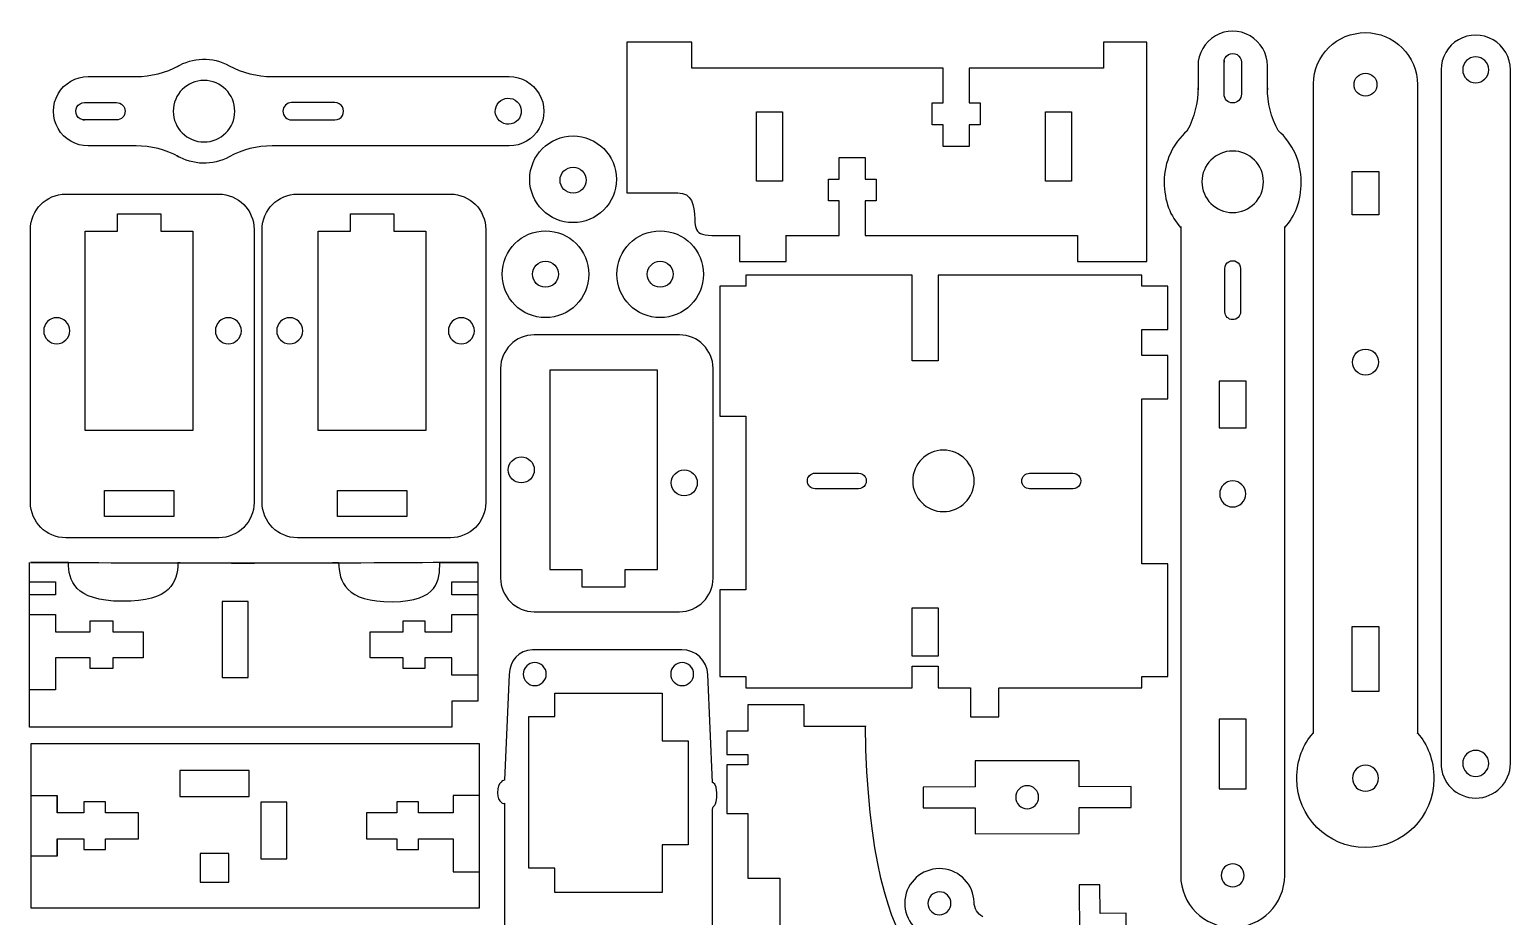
# Model space of a CAD drawing. Extents: x 955 to 1279, y 750 to 938.
# Drawn here: x 1106.9 to 1278.7, y 835.1 to 938 of the extents above; entities that cross this region are included whole.
import ezdxf

# ---------------------------------------------------------------- set-up
doc = ezdxf.new("R2010")
doc.units = 0
doc.layers.add('Calque_1', color=7, linetype='CONTINUOUS')

msp = doc.modelspace()

# ---------------------------------------------------------------- linework, layer by layer
at = {"layer": 'Calque_1', "color": 1}
for p, q in [((1183.714366, 936.506933), (1176.167687, 936.506933)), ((1176.167687, 936.506933), (1176.167687, 919.033962)), ((1183.714366, 933.488228), (1183.714366, 936.506933)), ((1236.541088, 936.506933), (1231.509941, 936.506933)), ((1231.509941, 936.506933), (1231.509941, 933.488228)), ((1236.541088, 911.049303), (1236.541088, 936.506933)), ((1124.177217, 933.792576), (1123.952653, 933.662951)), ((1124.177217, 933.792576), (1124.177217, 933.792576)), ((1212.89493, 933.488228), (1183.714366, 933.488228)), ((1212.89493, 929.463344), (1212.89493, 933.488228)), ((1231.509941, 933.488228), (1215.913607, 933.488228)), ((1215.913607, 933.488228), (1215.913607, 929.463344)), ((1242.478761, 933.77505), (1242.478761, 930.994173)), ((1245.497636, 934.386428), (1245.497636, 934.204225)), ((1245.497636, 930.481263), (1245.497636, 934.386428)), ((1245.497636, 934.386428), (1245.497636, 934.386428)), ((1247.510078, 934.204225), (1247.510078, 930.481263)), ((1250.528586, 930.994173), (1250.528586, 933.77505)), ((1113.643442, 932.534796), (1119.205252, 932.534796)), ((1134.99471, 932.534796), (1162.518066, 932.534796)), ((1255.882087, 856.271324), (1255.882087, 931.671676)), ((1261.919442, 932.925053), (1261.919442, 932.925053)), ((1270.687239, 933.316862), (1270.687239, 852.819069)), ((1274.711982, 931.80751), (1274.711982, 931.80751)), ((1278.736866, 852.819069), (1278.736866, 933.316862)), ((1242.478761, 930.994173), (1242.478931, 930.994202)), ((1242.478931, 930.994202), (1242.478931, 931.231889)), ((1250.528586, 931.231889), (1250.528586, 930.994173)), ((1267.956288, 931.591892), (1267.956288, 856.271324)), ((1113.21421, 929.516091), (1116.937201, 929.516091)), ((1123.527852, 928.509884), (1123.527852, 928.509884)), ((1142.293852, 929.516091), (1137.262704, 929.516091)), ((1163.207591, 929.795773), (1163.207591, 929.795773)), ((1191.243744, 920.407115), (1191.243744, 928.456967)), ((1191.243744, 928.456967), (1194.262365, 928.456967)), ((1194.262365, 928.456967), (1194.262365, 920.407115)), ((1211.637122, 926.947812), (1211.637122, 929.463344)), ((1211.637122, 929.463344), (1212.89493, 929.463344)), ((1215.913607, 929.463344), (1217.171415, 929.463344)), ((1217.171415, 929.463344), (1217.171415, 926.947812)), ((1224.770474, 920.407115), (1224.770474, 928.456967)), ((1224.770474, 928.456967), (1227.789151, 928.456967)), ((1227.789151, 928.456967), (1227.789151, 920.407115)), ((1113.032036, 927.503649), (1113.21421, 927.503649)), ((1116.937201, 927.503649), (1113.032036, 927.503649)), ((1113.032036, 927.503649), (1113.032036, 927.503649)), ((1137.262704, 927.503649), (1142.293852, 927.503649)), ((1212.89493, 926.947812), (1211.637122, 926.947812)), ((1212.89493, 924.432196), (1212.89493, 926.947812)), ((1217.171415, 926.947812), (1215.913607, 926.947812)), ((1215.913607, 926.947812), (1215.913607, 924.432196)), ((1169.934781, 925.63816), (1169.934781, 925.63816)), ((1241.221207, 926.259952), (1241.199194, 926.244148)), ((1251.801267, 926.250328), (1251.786309, 926.259924)), ((1119.205252, 924.484944), (1113.643442, 924.484944)), ((1123.977884, 923.341436), (1124.177217, 923.227192)), ((1162.518066, 924.484944), (1134.99471, 924.484944)), ((1200.823354, 920.60848), (1200.823354, 923.12404)), ((1200.823354, 923.12404), (1203.841975, 923.12404)), ((1203.841975, 923.12404), (1203.841975, 920.60848)), ((1215.913607, 924.432196), (1212.89493, 924.432196)), ((1260.359938, 916.498478), (1260.359938, 921.529597)), ((1260.359938, 921.529597), (1260.410089, 921.529597)), ((1260.410089, 921.529597), (1263.428794, 921.529597)), ((1263.428794, 921.529597), (1263.479171, 921.529597)), ((1263.428794, 921.529597), (1263.428794, 921.529597)), ((1263.479171, 921.529597), (1263.479171, 916.498478)), ((1168.425428, 920.506429), (1168.425428, 920.506429)), ((1194.262365, 920.407115), (1191.243744, 920.407115)), ((1194.262365, 920.407115), (1194.262365, 920.407115)), ((1199.565546, 918.092892), (1199.565546, 920.60848)), ((1199.565546, 920.60848), (1200.823354, 920.60848)), ((1203.841975, 920.60848), (1205.099783, 920.60848)), ((1205.099783, 920.60848), (1205.099783, 918.092892)), ((1227.789151, 920.407115), (1224.770474, 920.407115)), ((1227.789151, 920.407115), (1227.789151, 920.407115)), ((1111.038785, 918.888816), (1128.812237, 918.888816)), ((1137.933434, 918.888816), (1155.706886, 918.888816)), ((1176.167687, 919.033962), (1182.083629, 919.033962)), ((1200.823354, 918.092892), (1199.565546, 918.092892)), ((1200.823354, 914.068008), (1200.823354, 918.092892)), ((1205.099783, 918.092892), (1203.841975, 918.092892)), ((1203.841975, 918.092892), (1203.841975, 914.068008)), ((1117.040494, 914.60361), (1117.040494, 916.616052)), ((1117.040494, 916.616052), (1122.071642, 916.616052)), ((1122.071642, 916.616052), (1122.071642, 914.60361)), ((1144.086894, 914.60361), (1144.086894, 916.616052)), ((1144.086894, 916.616052), (1149.118013, 916.616052)), ((1149.118013, 916.616052), (1149.118013, 914.60361)), ((1246.503815, 916.74641), (1246.503815, 916.74641)), ((1260.410089, 916.498478), (1260.359938, 916.498478)), ((1263.428794, 916.498478), (1260.410089, 916.498478)), ((1263.479171, 916.498478), (1263.428794, 916.498478)), ((1106.946139, 883.095136), (1106.946139, 914.79617)), ((1113.317588, 891.4604), (1113.317588, 914.60361)), ((1113.317588, 914.60361), (1117.040494, 914.60361)), ((1122.071642, 914.60361), (1125.79483, 914.60361)), ((1125.79483, 914.60361), (1125.79483, 891.4604)), ((1125.79483, 914.60361), (1125.79483, 914.60361)), ((1132.904883, 914.79617), (1132.904883, 883.095136)), ((1132.904883, 914.79617), (1132.904883, 914.79617)), ((1133.840788, 883.095136), (1133.840788, 914.79617)), ((1140.363903, 891.4604), (1140.363903, 914.60361)), ((1140.363903, 914.60361), (1144.086894, 914.60361)), ((1149.118013, 914.60361), (1152.841145, 914.60361)), ((1152.841145, 914.60361), (1152.841145, 891.4604)), ((1152.841145, 914.60361), (1152.841145, 914.60361)), ((1159.799532, 914.79617), (1159.799532, 883.095136)), ((1159.799532, 914.79617), (1159.799532, 914.79617)), ((1166.737739, 914.619838), (1166.737739, 914.619838)), ((1180.049089, 914.619838), (1180.049089, 914.619838)), ((1240.453676, 915.007131), (1240.466376, 915.141723)), ((1240.466376, 915.141723), (1240.466376, 839.820958)), ((1252.541112, 915.141525), (1252.565948, 915.021045)), ((1194.65502, 911.093471), (1194.65502, 914.112176)), ((1194.65502, 914.112176), (1194.655274, 914.068008)), ((1194.655274, 914.068008), (1200.823354, 914.068008)), ((1203.841975, 914.068008), (1228.491264, 914.068008)), ((1228.491264, 914.068008), (1228.491264, 911.049303)), ((1189.24863, 911.049303), (1194.655274, 911.049303)), ((1194.655274, 911.049303), (1194.65502, 911.093471)), ((1194.655274, 911.049303), (1194.655274, 911.049303)), ((1228.491264, 911.049303), (1236.541088, 911.049303)), ((1165.228415, 909.58869), (1165.228415, 909.58869)), ((1178.539736, 909.58869), (1178.539736, 909.58869)), ((1189.982606, 909.498605), (1189.982606, 908.190448)), ((1209.302043, 899.536612), (1209.302043, 909.498605)), ((1212.320749, 909.498605), (1212.320749, 899.536612)), ((1235.967048, 908.190448), (1235.967048, 909.498605)), ((1245.59822, 905.225196), (1245.59822, 910.256343)), ((1247.409296, 910.256343), (1247.409296, 905.225196)), ((1189.982606, 908.190448), (1186.9639, 908.190448)), ((1186.9639, 908.190448), (1186.9639, 893.097204)), ((1238.985556, 908.190448), (1235.967048, 908.190448)), ((1238.985556, 903.159301), (1238.985556, 908.190448)), ((1109.997103, 904.541315), (1109.997103, 904.541315)), ((1129.920101, 904.541315), (1129.920101, 904.541315)), ((1137.043474, 904.541315), (1137.043474, 904.541315)), ((1156.9665, 904.541315), (1156.9665, 904.541315)), ((1247.409296, 905.225196), (1247.409296, 905.225196)), ((1182.29428, 902.548262), (1165.415359, 902.548262)), ((1235.967048, 900.140793), (1235.967048, 903.159301)), ((1235.967048, 903.159301), (1238.985556, 903.159301)), ((1261.919442, 900.902201), (1261.919442, 900.902201)), ((1212.320749, 899.536612), (1209.302043, 899.536612)), ((1238.985556, 900.140793), (1235.967048, 900.140793)), ((1238.985556, 895.109646), (1238.985556, 900.140793)), ((1161.528594, 898.661526), (1161.528594, 874.309642)), ((1179.723941, 898.452145), (1167.246896, 898.452145)), ((1167.246896, 898.452145), (1167.246896, 875.309132)), ((1179.723941, 875.309132), (1179.723941, 898.452145)), ((1186.18096, 874.309642), (1186.18096, 898.661526)), ((1248.063205, 897.175343), (1244.944311, 897.175343)), ((1244.944311, 897.175343), (1244.944311, 891.768756)), ((1248.063205, 891.768756), (1248.063205, 897.175343)), ((1235.967048, 875.991405), (1235.967048, 895.109646)), ((1235.967048, 895.109646), (1238.985556, 895.109646)), ((1186.9639, 893.097204), (1189.982606, 893.097204)), ((1189.982606, 893.097204), (1189.982606, 872.972699)), ((1125.79483, 891.4604), (1113.317588, 891.4604)), ((1152.841145, 891.4604), (1140.363903, 891.4604)), ((1244.944311, 891.768756), (1248.063205, 891.768756)), ((1163.926298, 885.371371), (1163.926298, 885.371371)), ((1198.036297, 886.511436), (1203.067444, 886.511436)), ((1209.356315, 885.605982), (1209.356315, 885.605982)), ((1222.927648, 886.498115), (1227.958738, 886.498115)), ((1115.531226, 881.463101), (1115.531226, 884.481806)), ((1115.531226, 884.481806), (1123.580994, 884.481806)), ((1123.580994, 884.481806), (1123.580994, 881.463101)), ((1123.580994, 884.481806), (1123.580994, 884.481806)), ((1142.577542, 881.463101), (1142.577542, 884.481806)), ((1142.577542, 884.481806), (1150.627366, 884.481806)), ((1150.627366, 884.481806), (1150.627366, 881.463101)), ((1150.627366, 884.481806), (1150.627366, 884.481806)), ((1182.84323, 883.861877), (1182.84323, 883.861877)), ((1203.067444, 884.700303), (1198.036297, 884.700303)), ((1198.036297, 884.700303), (1198.036297, 884.700303)), ((1227.958738, 884.686982), (1222.927648, 884.686982)), ((1222.927648, 884.686982), (1222.927648, 884.686982)), ((1246.503815, 882.582197), (1246.503815, 882.582197)), ((1123.580994, 881.463101), (1115.531226, 881.463101)), ((1150.627366, 881.463101), (1142.577542, 881.463101)), ((1128.812237, 879.002292), (1111.038785, 879.002292)), ((1155.706886, 879.002292), (1137.933434, 879.002292)), ((1106.851736, 857.031631), (1106.851736, 876.14976)), ((1111.359502, 876.14976), (1106.95232, 876.14976)), ((1154.466266, 876.14976), (1158.873448, 876.14976)), ((1158.873448, 876.14976), (1158.873448, 860.050336)), ((1167.246896, 875.309132), (1170.969887, 875.309132)), ((1170.969887, 875.309132), (1170.969887, 873.296493)), ((1176.00095, 873.296493), (1176.00095, 875.309132)), ((1176.00095, 875.309132), (1179.723941, 875.309132)), ((1179.723941, 875.309132), (1179.723941, 875.309132)), ((1238.985556, 875.991405), (1235.967048, 875.991405)), ((1238.985556, 862.910405), (1238.985556, 875.991405)), ((1106.851736, 872.379496), (1106.851736, 873.888849)), ((1106.851736, 873.888849), (1109.870441, 873.888849)), ((1109.870441, 873.888849), (1109.870441, 872.379496)), ((1109.870441, 873.888849), (1109.870441, 873.888849)), ((1155.854742, 872.379496), (1155.854742, 873.888849)), ((1155.854742, 873.888849), (1158.873448, 873.888849)), ((1158.873448, 873.888849), (1158.873448, 872.379496)), ((1158.873448, 873.888849), (1158.873448, 873.888849)), ((1170.969887, 873.296493), (1176.00095, 873.296493)), ((1186.18096, 874.309642), (1186.18096, 874.309642)), ((1109.870441, 872.379496), (1106.851736, 872.379496)), ((1132.208584, 871.621758), (1129.189935, 871.621758)), ((1129.189935, 871.621758), (1129.189935, 862.767064)), ((1132.208584, 862.767064), (1132.208584, 871.621758)), ((1158.873448, 872.379496), (1155.854742, 872.379496)), ((1189.982606, 872.972699), (1186.9639, 872.972699)), ((1186.9639, 872.972699), (1186.9639, 862.910405)), ((1106.851736, 870.112434), (1109.870441, 870.112434)), ((1109.870441, 870.112434), (1109.870441, 868.099963)), ((1155.854742, 868.099963), (1155.854742, 870.112405)), ((1155.854742, 870.112405), (1158.873448, 870.112405)), ((1165.415359, 870.422906), (1182.29428, 870.422906)), ((1209.302156, 865.272746), (1209.302156, 870.859786)), ((1209.302156, 870.859786), (1212.320805, 870.859786)), ((1212.320805, 870.859786), (1212.320805, 865.272746)), ((1109.870441, 868.099963), (1113.895325, 868.099963)), ((1113.895325, 868.099963), (1113.895325, 869.357715)), ((1113.895325, 869.357715), (1113.995909, 869.357715)), ((1113.995909, 869.357715), (1116.511525, 869.357715)), ((1116.511525, 869.357715), (1116.511525, 868.099963)), ((1116.511525, 868.099963), (1120.03332, 868.099963)), ((1120.03332, 868.099963), (1120.03332, 865.081456)), ((1146.396149, 865.081456), (1146.396149, 868.099963)), ((1146.396149, 868.099963), (1150.219922, 868.099963)), ((1150.219922, 868.099963), (1150.219922, 869.357715)), ((1150.219922, 869.357715), (1152.735453, 869.357715)), ((1152.735453, 869.357715), (1152.735453, 868.099963)), ((1152.735453, 868.099963), (1155.854742, 868.099963)), ((1260.359938, 861.156196), (1260.359938, 868.702903)), ((1260.359938, 868.702903), (1263.479171, 868.702903)), ((1263.479171, 868.702903), (1263.479171, 861.156196)), ((1113.895325, 865.081456), (1109.870441, 865.081456)), ((1109.870441, 865.081456), (1109.870441, 861.358295)), ((1113.895325, 863.823676), (1113.895325, 865.081456)), ((1120.03332, 865.081456), (1116.511525, 865.081456)), ((1116.511525, 865.081456), (1116.511525, 863.823676)), ((1150.219922, 865.081456), (1146.396149, 865.081456)), ((1150.219922, 863.823676), (1150.219922, 865.081456)), ((1155.854742, 865.081456), (1152.735453, 865.081456)), ((1152.735453, 865.081456), (1152.735453, 863.823676)), ((1155.854742, 863.069014), (1155.854742, 865.081456)), ((1182.569023, 865.997888), (1165.225903, 865.983776)), ((1212.320805, 865.272746), (1212.320805, 865.272746)), ((1113.995909, 863.823676), (1113.895325, 863.823676)), ((1116.511525, 863.823676), (1113.995909, 863.823676)), ((1152.735453, 863.823676), (1150.219922, 863.823676)), ((1158.873448, 863.069014), (1155.854742, 863.069014)), ((1162.50562, 863.137283), (1161.970075, 850.888218)), ((1165.491672, 864.513907), (1165.491672, 864.513907)), ((1182.597358, 864.513907), (1182.597358, 864.513907)), ((1186.119153, 850.595384), (1185.583523, 863.137283)), ((1186.9639, 862.910405), (1189.982606, 862.910405)), ((1189.982606, 862.910405), (1189.982606, 861.602446)), ((1209.30193, 861.602446), (1209.30193, 864.08713)), ((1212.320551, 864.08713), (1212.320551, 861.576679)), ((1235.967048, 861.602446), (1235.967048, 862.910405)), ((1235.967048, 862.910405), (1238.985556, 862.910405)), ((1109.870441, 861.358295), (1106.851736, 861.358295)), ((1129.189935, 862.767064), (1132.208584, 862.767064)), ((1189.982606, 861.602446), (1209.30193, 861.602446)), ((1216.056863, 861.576679), (1216.052912, 861.549868)), ((1216.052912, 861.549868), (1216.052912, 858.229467)), ((1219.373341, 861.549952), (1219.377292, 861.576764)), ((1219.373341, 861.549868), (1219.373341, 861.549952)), ((1219.373341, 858.229467), (1219.373341, 861.549868)), ((1219.377292, 861.576764), (1235.966935, 861.576764)), ((1235.966935, 861.576764), (1235.967048, 861.602446)), ((1263.479171, 861.156196), (1260.359938, 861.156196)), ((1158.873448, 860.050336), (1155.854742, 860.050336)), ((1155.854742, 860.050336), (1155.854742, 857.031631)), ((1167.806035, 858.250013), (1167.806035, 860.96674)), ((1167.806035, 860.96674), (1180.283136, 860.96674)), ((1180.283136, 860.96674), (1180.283136, 855.432701)), ((1196.750746, 859.608038), (1190.2105, 859.608038)), ((1190.2105, 859.608038), (1190.2105, 856.567545)), ((1196.750746, 857.092422), (1196.750746, 859.608038)), ((1164.787386, 840.641237), (1164.787386, 858.250013)), ((1164.787386, 858.250013), (1167.806035, 858.250013)), ((1216.052912, 858.229467), (1219.373341, 858.229467)), ((1244.994547, 857.93271), (1244.944114, 857.93271)), ((1244.944114, 857.93271), (1244.944114, 849.882886)), ((1248.013167, 857.93271), (1244.994547, 857.93271)), ((1248.063403, 857.93271), (1248.013167, 857.93271)), ((1248.063403, 849.882886), (1248.063403, 857.93271)), ((1155.854742, 857.031631), (1106.851736, 857.031631)), ((1190.2105, 856.567545), (1187.795496, 856.567545)), ((1187.795496, 856.567545), (1187.795496, 853.850817)), ((1203.862464, 857.092422), (1196.750746, 857.092422)), ((1203.862464, 857.192808), (1203.862464, 857.092422)), ((1255.848531, 856.328446), (1255.849067, 856.328446)), ((1255.849067, 856.328446), (1255.882087, 856.271324)), ((1267.956288, 856.271324), (1267.960803, 856.314589)), ((1107.025359, 836.023037), (1107.025359, 855.141166)), ((1107.025359, 855.141166), (1159.047014, 855.141166)), ((1159.047014, 855.141166), (1159.047014, 836.023037)), ((1180.283136, 855.432701), (1183.301757, 855.432701)), ((1183.301757, 855.432701), (1183.301757, 843.357767)), ((1187.795496, 853.850817), (1190.2105, 853.850817)), ((1190.2105, 852.664976), (1187.795496, 852.664976)), ((1187.795496, 852.664976), (1187.795496, 847.008424)), ((1190.2105, 853.850817), (1190.2105, 852.664976)), ((1228.67468, 853.128103), (1216.600141, 853.101009)), ((1216.600141, 853.101009), (1216.606632, 850.082332)), ((1228.681453, 850.1092), (1228.67468, 853.128103)), ((1278.736866, 852.819069), (1278.736866, 852.819069)), ((1124.286381, 851.980587), (1124.286381, 848.961938)), ((1132.336205, 851.980587), (1124.286381, 851.980587)), ((1124.286381, 851.980587), (1124.286381, 851.980587)), ((1132.336205, 848.961938), (1132.336205, 851.980587)), ((1161.970075, 850.888218), (1161.970075, 850.888218)), ((1274.711982, 851.309717), (1274.711982, 851.309717)), ((1216.60587, 850.082248), (1210.568459, 850.068701)), ((1210.568459, 850.068701), (1210.574386, 847.653754)), ((1234.718807, 850.122746), (1228.681453, 850.1092)), ((1234.723887, 847.70794), (1234.718807, 850.122746)), ((1244.944114, 849.882886), (1244.994547, 849.882886)), ((1244.994547, 849.882886), (1248.013167, 849.882886)), ((1248.013167, 849.882886), (1248.063403, 849.882886)), ((1248.013167, 849.882886), (1248.013167, 849.882886)), ((1261.919442, 849.584774), (1261.919442, 849.584774)), ((1107.025359, 849.103952), (1110.044064, 849.103952)), ((1110.044064, 849.103952), (1110.044064, 847.09151)), ((1110.044064, 847.09151), (1110.044064, 849.103952)), ((1115.678885, 848.349318), (1113.163269, 848.349318)), ((1113.163269, 848.349318), (1113.163269, 847.09151)), ((1115.678885, 847.09151), (1115.678885, 848.349318)), ((1124.286381, 848.961938), (1132.336205, 848.961938)), ((1136.708872, 848.298885), (1133.690364, 848.298885)), ((1133.690364, 848.298885), (1133.690364, 841.758442)), ((1136.708872, 841.758442), (1136.708872, 848.298885)), ((1152.003425, 848.349318), (1149.488063, 848.349318)), ((1149.488063, 848.349318), (1149.488063, 847.09151)), ((1152.003425, 847.09151), (1152.003425, 848.349318)), ((1159.047014, 849.103952), (1156.028366, 849.103952)), ((1156.028366, 849.103952), (1156.028366, 847.09151)), ((1161.970075, 848.217295), (1161.970075, 818.001116)), ((1210.574386, 847.653754), (1216.611712, 847.6673)), ((1216.611712, 847.6673), (1216.618767, 844.648595)), ((1223.590644, 847.947462), (1223.590842, 847.947829)), ((1228.686533, 847.694394), (1234.723887, 847.70794)), ((1228.693306, 844.675688), (1228.686533, 847.694394)), ((1113.163269, 847.09151), (1110.044064, 847.09151)), ((1119.502601, 847.09151), (1115.678885, 847.09151)), ((1119.502601, 844.072608), (1119.502601, 847.09151)), ((1149.488063, 847.09151), (1145.966268, 847.09151)), ((1145.966268, 847.09151), (1145.966268, 844.072608)), ((1156.028366, 847.09151), (1152.003425, 847.09151)), ((1187.795496, 847.008424), (1190.2105, 847.008424)), ((1190.2105, 847.008424), (1190.2105, 839.496402)), ((1110.044064, 842.060363), (1110.044064, 844.072608)), ((1110.044064, 844.072608), (1110.044064, 842.060363)), ((1110.044064, 844.072608), (1113.163269, 844.072608)), ((1113.163269, 844.072608), (1113.163269, 842.814884)), ((1115.678885, 842.814884), (1115.678885, 844.072608)), ((1115.678885, 844.072608), (1119.502601, 844.072608)), ((1145.966268, 844.072608), (1149.488063, 844.072608)), ((1149.488063, 844.072608), (1149.488063, 842.814884)), ((1152.003425, 842.814884), (1152.003425, 844.072608)), ((1152.003425, 844.072608), (1156.028366, 844.072608)), ((1156.028366, 844.072608), (1156.028366, 840.249117)), ((1216.618767, 844.648595), (1228.693306, 844.675688)), ((1113.163269, 842.814884), (1115.678885, 842.814884)), ((1126.650951, 842.362143), (1126.650951, 839.041545)), ((1129.971634, 842.362143), (1126.650951, 842.362143)), ((1126.650951, 842.362143), (1126.650951, 842.362143)), ((1129.971634, 839.041545), (1129.971634, 842.362143)), ((1149.488063, 842.814884), (1152.003425, 842.814884)), ((1183.301757, 843.357767), (1180.283136, 843.357767)), ((1180.283136, 843.357767), (1180.283136, 837.823728)), ((1110.044064, 842.060363), (1107.025359, 842.060363)), ((1133.690364, 841.758442), (1136.708872, 841.758442)), ((1167.806035, 840.641237), (1164.787386, 840.641237)), ((1167.806035, 840.590804), (1167.806035, 840.641237)), ((1167.806035, 837.823728), (1167.806035, 840.590804)), ((1167.806035, 840.590804), (1167.806035, 840.590804)), ((1126.650951, 839.041545), (1129.971634, 839.041545)), ((1190.2105, 839.496402), (1190.2105, 839.48342)), ((1190.2105, 839.48342), (1193.933604, 839.48342)), ((1193.933604, 839.48342), (1193.933604, 824.390063)), ((1180.283136, 837.823728), (1167.806035, 837.823728)), ((1231.081245, 838.725004), (1228.666439, 838.707224)), ((1228.666439, 838.707224), (1228.710607, 832.670068)), ((1231.12324, 835.404773), (1231.081245, 838.725004)), ((1246.503815, 838.48743), (1246.503815, 838.48743)), ((1159.047014, 836.023037), (1107.025359, 836.023037)), ((1211.525446, 835.626684), (1211.525644, 835.626712)), ((1231.126062, 835.404773), (1231.12324, 835.404773)), ((1234.144711, 835.426786), (1231.126062, 835.404773)), ((1234.144062, 835.429778), (1234.144711, 835.429891)), ((1234.232426, 817.918623), (1234.144062, 835.429778)), ((1234.144711, 835.429891), (1234.144711, 835.426786))]:
    msp.add_line(p, q, dxfattribs=at)
for points in [[(1244.491203, 937.260833), (1243.246011, 936.541759), (1242.478761, 935.212972), (1242.478761, 933.77505)], [(1248.516144, 937.260833), (1247.270895, 937.979738), (1245.736565, 937.979738), (1244.491203, 937.260833)], [(1250.528586, 933.77505), (1250.528586, 935.212972), (1249.761534, 936.541759), (1248.516144, 937.260833)], [(1255.882087, 931.671676), (1255.882087, 935.006019), (1258.584563, 937.629218), (1261.918905, 937.629218)], [(1261.918905, 937.629218), (1265.25322, 937.629218), (1267.956288, 934.926234), (1267.956288, 931.591892)], [(1272.69954, 936.802448), (1271.454348, 936.083571), (1270.687239, 934.754784), (1270.687239, 933.316862)], [(1276.724424, 936.802448), (1275.47926, 937.52155), (1273.945043, 937.52155), (1272.69954, 936.802448)], [(1278.736866, 933.316862), (1278.736866, 934.754784), (1277.969814, 936.083571), (1276.724424, 936.802448)], [(1245.497636, 934.204225), (1245.497636, 934.563833), (1245.689491, 934.895896), (1246.000725, 935.075699)], [(1246.000725, 935.075699), (1246.312158, 935.25556), (1246.695726, 935.25556), (1247.006989, 935.075699)], [(1247.006989, 935.075699), (1247.318421, 934.895896), (1247.510078, 934.563833), (1247.510078, 934.204225)], [(1119.205252, 932.534796), (1120.909168, 932.534796), (1122.686152, 932.967612), (1124.177217, 933.792576)], [(1123.952653, 933.662951), (1125.763588, 934.7685), (1128.08052, 934.867222), (1130.022688, 933.792576)], [(1130.022688, 933.792576), (1131.51381, 932.967612), (1133.290765, 932.534796), (1134.99471, 932.534796)], [(1274.71218, 934.826158), (1273.878439, 934.826158), (1273.202827, 934.150518), (1273.20263, 933.316862)], [(1276.221335, 933.316862), (1276.221476, 934.150518), (1275.545723, 934.826158), (1274.71218, 934.826158)], [(1110.157602, 930.522326), (1110.876676, 931.767716), (1112.205463, 932.534796), (1113.643442, 932.534796)], [(1127.10008, 932.082055), (1125.127234, 932.082055), (1123.527852, 930.48273), (1123.527852, 928.509884)], [(1130.672054, 928.509884), (1130.672054, 930.48273), (1129.072728, 932.082055), (1127.10008, 932.082055)], [(1162.518066, 932.534796), (1163.956242, 932.534796), (1165.284831, 931.767716), (1166.003905, 930.522326)], [(1260.58628, 931.591892), (1260.58628, 932.328125), (1261.183237, 932.925053), (1261.919442, 932.925053)], [(1261.919442, 932.925053), (1262.655872, 932.925053), (1263.2528, 932.328125), (1263.2528, 931.591892)], [(1273.20263, 933.316862), (1273.20263, 932.483319), (1273.878439, 931.80751), (1274.711982, 931.80751)], [(1274.711982, 931.80751), (1275.545723, 931.80751), (1276.221335, 932.483319), (1276.221335, 933.316862)], [(1110.157602, 926.497442), (1109.438698, 927.742748), (1109.438698, 929.276964), (1110.157602, 930.522326)], [(1161.131762, 929.29957), (1161.56788, 930.009698), (1162.497238, 930.232089), (1163.207591, 929.795773)], [(1166.003905, 930.522326), (1166.72281, 929.276964), (1166.72281, 927.742748), (1166.003905, 926.497442)], [(1242.478931, 931.231889), (1242.478931, 929.527944), (1242.046284, 927.750988), (1241.221207, 926.259952)], [(1246.503815, 929.475197), (1245.948176, 929.474999), (1245.497636, 929.925539), (1245.497636, 930.481263)], [(1247.510078, 930.481263), (1247.510078, 929.925539), (1247.059538, 929.475197), (1246.503815, 929.475197)], [(1251.786309, 926.259924), (1250.96143, 927.750988), (1250.528586, 929.527916), (1250.528586, 931.231889)], [(1261.919639, 930.258759), (1261.183237, 930.258561), (1260.586478, 930.855687), (1260.58628, 931.591892)], [(1263.2528, 931.591892), (1263.2528, 930.855687), (1262.655872, 930.258759), (1261.919639, 930.258759)], [(1112.342764, 928.006738), (1112.162961, 928.31817), (1112.162961, 928.701739), (1112.342764, 929.013002)], [(1112.342764, 929.013002), (1112.522568, 929.324236), (1112.854603, 929.516091), (1113.21421, 929.516091)], [(1116.937201, 929.516091), (1117.492925, 929.516091), (1117.943267, 929.065551), (1117.943267, 928.509884)], [(1117.943267, 928.509884), (1117.943464, 927.954188), (1117.492925, 927.503649), (1116.937201, 927.503649)], [(1123.527852, 928.509884), (1123.527852, 926.537179), (1125.127234, 924.937854), (1127.099882, 924.937854)], [(1127.099882, 924.937854), (1129.072728, 924.937854), (1130.672054, 926.537066), (1130.672054, 928.509884)], [(1136.256723, 928.509884), (1136.256526, 927.954188), (1136.707263, 927.503649), (1137.262704, 927.503649)], [(1137.262704, 929.516091), (1136.707263, 929.516091), (1136.256723, 929.065551), (1136.256723, 928.509884)], [(1143.165382, 929.013002), (1142.985578, 929.324236), (1142.653459, 929.516091), (1142.293852, 929.516091)], [(1143.165382, 928.006738), (1143.344988, 928.31817), (1143.344988, 928.701739), (1143.165382, 929.013002)], [(1161.627796, 927.223938), (1160.917442, 927.660254), (1160.695644, 928.589499), (1161.131762, 929.29957)], [(1163.207591, 929.795773), (1163.917549, 929.359458), (1164.139658, 928.429902), (1163.70354, 927.719972)], [(1113.643442, 924.484944), (1112.205463, 924.484944), (1110.876676, 925.252193), (1110.157602, 926.497442)], [(1113.21421, 927.503649), (1112.854603, 927.503649), (1112.522568, 927.695475), (1112.342764, 928.006738)], [(1142.293852, 927.503649), (1142.653459, 927.503649), (1142.985578, 927.695475), (1143.165382, 928.006738)], [(1163.70354, 927.719972), (1163.267281, 927.009816), (1162.337867, 926.78782), (1161.627796, 927.223938)], [(1166.003905, 926.497442), (1165.284831, 925.252193), (1163.956242, 924.484944), (1162.518066, 924.484944)], [(1164.903634, 920.607013), (1164.903634, 923.385632), (1167.156162, 925.63816), (1169.934781, 925.63816)], [(1169.934781, 925.63816), (1172.7134, 925.63816), (1174.965928, 923.385632), (1174.965928, 920.607013)], [(1241.199194, 926.244148), (1239.573792, 924.787937), (1238.550905, 922.672512), (1238.550905, 920.318666)], [(1254.456498, 920.318469), (1254.456668, 922.675984), (1253.430705, 924.793977), (1251.801267, 926.250328)], [(1124.177217, 923.227192), (1122.686152, 924.052099), (1120.909168, 924.484944), (1119.205252, 924.484944)], [(1130.022688, 923.227192), (1128.089466, 922.157654), (1125.784981, 922.250364), (1123.977884, 923.341436)], [(1134.99471, 924.484944), (1133.290765, 924.484944), (1131.51381, 924.052099), (1130.022688, 923.227192)], [(1246.503815, 923.890584), (1244.530997, 923.890584), (1242.931869, 922.291202), (1242.931869, 920.318553)], [(1250.075845, 920.318356), (1250.076042, 922.291202), (1248.47652, 923.890584), (1246.503815, 923.890584)], [(1168.425428, 920.506429), (1168.425428, 921.339944), (1169.101238, 922.015781), (1169.934781, 922.015781)], [(1169.934781, 922.015781), (1170.768296, 922.015781), (1171.444134, 921.339944), (1171.444134, 920.506429)], [(1169.934781, 915.575865), (1167.156162, 915.575865), (1164.903634, 917.828394), (1164.903634, 920.607013)], [(1169.934781, 918.997076), (1169.101238, 918.997076), (1168.425428, 919.672885), (1168.425428, 920.506429)], [(1174.965928, 920.607013), (1174.965928, 917.828394), (1172.7134, 915.575865), (1169.934781, 915.575865)], [(1171.444134, 920.506429), (1171.444134, 919.672885), (1170.768296, 918.997076), (1169.934781, 918.997076)], [(1238.550905, 920.318666), (1238.550905, 918.060747), (1239.291908, 916.290311), (1240.453676, 915.007131)], [(1242.931869, 920.318553), (1242.931869, 918.345735), (1244.530997, 916.74641), (1246.503815, 916.74641)], [(1246.503815, 916.74641), (1248.47652, 916.74641), (1250.075845, 918.345735), (1250.075845, 920.318356)], [(1252.565948, 915.021045), (1253.720576, 916.303124), (1254.456498, 918.069101), (1254.456498, 920.318469)], [(1106.946139, 914.79617), (1106.946139, 917.047231), (1108.787724, 918.888816), (1111.038785, 918.888816)], [(1128.812237, 918.888816), (1131.06327, 918.888816), (1132.904883, 917.047231), (1132.904883, 914.79617)], [(1133.840788, 914.79617), (1133.840788, 917.047231), (1135.682401, 918.888816), (1137.933434, 918.888816)], [(1155.706886, 918.888816), (1157.957919, 918.888816), (1159.799532, 917.047231), (1159.799532, 914.79617)], [(1182.083629, 919.033962), (1183.753792, 919.033962), (1183.990576, 917.668487), (1184.055883, 915.995756)], [(1161.70662, 909.58869), (1161.70662, 912.367309), (1163.959149, 914.619838), (1166.737739, 914.619838)], [(1166.737739, 914.619838), (1169.516358, 914.619838), (1171.768887, 912.367309), (1171.768887, 909.58869)], [(1175.018139, 909.58869), (1175.018139, 912.367309), (1177.270611, 914.619838), (1180.049089, 914.619838)], [(1180.049089, 914.619838), (1182.827708, 914.619838), (1185.080236, 912.367309), (1185.080236, 909.58869)], [(1184.055883, 915.995756), (1184.138969, 913.871187), (1184.698164, 914.041536), (1189.24863, 914.091574)], [(1252.541112, 839.82076), (1252.541112, 839.820958), (1252.541112, 915.141525), (1252.541112, 915.141525)], [(1189.24863, 914.091574), (1189.24863, 913.19247), (1189.24863, 912.139725), (1189.24863, 911.049303)], [(1165.228415, 909.58869), (1165.228415, 910.422234), (1165.904224, 911.098043), (1166.737739, 911.098043)], [(1166.737739, 911.098043), (1167.571283, 911.098043), (1168.247092, 910.422234), (1168.247092, 909.58869)], [(1178.539736, 909.58869), (1178.539736, 910.422234), (1179.215574, 911.098043), (1180.049089, 911.098043)], [(1180.049089, 911.098043), (1180.88283, 911.098043), (1181.558442, 910.422234), (1181.558442, 909.58869)], [(1245.59822, 910.256343), (1245.59822, 910.579826), (1245.770884, 910.878841), (1246.050961, 911.040554)], [(1246.050961, 911.040554), (1246.331151, 911.202324), (1246.676535, 911.202324), (1246.956556, 911.040554)], [(1246.956556, 911.040554), (1247.23683, 910.878841), (1247.409296, 910.579826), (1247.409296, 910.256343)], [(1166.737739, 904.557571), (1163.959149, 904.557571), (1161.70662, 906.8101), (1161.70662, 909.58869)], [(1166.737739, 908.079366), (1165.904224, 908.079366), (1165.228415, 908.755175), (1165.228415, 909.58869)], [(1171.768887, 909.58869), (1171.768887, 906.8101), (1169.516358, 904.557571), (1166.737739, 904.557571)], [(1168.247092, 909.58869), (1168.247092, 908.755175), (1167.571283, 908.079366), (1166.737739, 908.079366)], [(1180.049089, 904.557571), (1177.270611, 904.557571), (1175.018139, 906.8101), (1175.018139, 909.58869)], [(1180.049089, 908.079366), (1179.215574, 908.079366), (1178.539736, 908.755175), (1178.539736, 909.58869)], [(1185.080236, 909.58869), (1185.080236, 906.8101), (1182.827708, 904.557571), (1180.049089, 904.557571)], [(1181.558442, 909.58869), (1181.558442, 908.755175), (1180.88283, 908.079366), (1180.049089, 908.079366)], [(1209.302043, 909.498605), (1209.30193, 909.498605), (1189.982606, 909.498605), (1189.982606, 909.498605)], [(1235.967048, 909.498605), (1235.967048, 909.498605), (1212.320551, 909.498605), (1212.320749, 909.498605)], [(1109.997103, 904.541315), (1109.163249, 904.541315), (1108.487637, 903.865703), (1108.487637, 903.03216)], [(1111.506258, 903.031991), (1111.506258, 903.865703), (1110.830448, 904.541315), (1109.997103, 904.541315)], [(1129.920101, 904.541315), (1129.086586, 904.541315), (1128.410748, 903.865703), (1128.410748, 903.03216)], [(1131.429453, 903.031991), (1131.429453, 903.865703), (1130.753644, 904.541315), (1129.920101, 904.541315)], [(1137.043474, 904.541315), (1136.209564, 904.541315), (1135.533952, 903.865703), (1135.533952, 903.03216)], [(1138.552658, 903.031991), (1138.552658, 903.865703), (1137.87682, 904.541315), (1137.043474, 904.541315)], [(1156.9665, 904.541315), (1156.132957, 904.541315), (1155.457148, 903.865703), (1155.457148, 903.03216)], [(1158.475853, 903.031991), (1158.475853, 903.865703), (1157.800016, 904.541315), (1156.9665, 904.541315)], [(1246.503815, 904.319545), (1246.003689, 904.319545), (1245.59822, 904.724985), (1245.59822, 905.225196)], [(1247.409296, 905.225196), (1247.409296, 904.724985), (1247.004025, 904.319545), (1246.503815, 904.319545)], [(1108.487637, 903.03216), (1108.487637, 902.198447), (1109.163249, 901.522836), (1109.996905, 901.522836)], [(1109.996905, 901.522836), (1110.830448, 901.522694), (1111.506258, 902.198447), (1111.506258, 903.031991)], [(1128.410748, 903.03216), (1128.410748, 902.198447), (1129.086586, 901.522836), (1129.920101, 901.522836)], [(1129.920101, 901.522836), (1130.753644, 901.522694), (1131.429453, 902.198447), (1131.429453, 903.031991)], [(1135.533952, 903.03216), (1135.533952, 902.198447), (1136.209564, 901.522836), (1137.043305, 901.522836)], [(1137.043305, 901.522836), (1137.87682, 901.522694), (1138.552658, 902.198447), (1138.552658, 903.031991)], [(1155.457148, 903.03216), (1155.457148, 902.198447), (1156.132957, 901.522836), (1156.9665, 901.522836)], [(1156.9665, 901.522836), (1157.800016, 901.522694), (1158.475853, 902.198447), (1158.475853, 903.031991)], [(1165.415359, 902.548262), (1163.277667, 902.548262), (1161.528594, 900.799218), (1161.528594, 898.661526)], [(1186.18096, 898.661526), (1186.18096, 900.799218), (1184.432, 902.548262), (1182.29428, 902.548262)], [(1260.410089, 899.392848), (1260.410089, 900.226561), (1261.085898, 900.902201), (1261.919442, 900.902201)], [(1261.919442, 900.902201), (1262.753182, 900.902201), (1263.428794, 900.226561), (1263.428794, 899.393046)], [(1261.919639, 897.883693), (1261.085898, 897.883495), (1260.410286, 898.559305), (1260.410089, 899.392848)], [(1263.428794, 899.393046), (1263.428992, 898.559305), (1262.753182, 897.883693), (1261.919639, 897.883693)], [(1212.928542, 889.177928), (1210.955696, 889.177928), (1209.356315, 887.578602), (1209.356315, 885.605982)], [(1216.500488, 885.605982), (1216.500488, 887.578602), (1214.901191, 889.177928), (1212.928542, 889.177928)], [(1162.416945, 886.880526), (1162.416945, 887.714238), (1163.092557, 888.389878), (1163.9261, 888.389878)], [(1163.9261, 888.389878), (1164.759813, 888.390048), (1165.435453, 887.714238), (1165.435651, 886.880695)], [(1163.926298, 885.371371), (1163.092557, 885.371371), (1162.416945, 886.046982), (1162.416945, 886.880526)], [(1165.435651, 886.880695), (1165.435651, 886.046982), (1164.759813, 885.371371), (1163.926298, 885.371371)], [(1181.333878, 885.371173), (1181.333878, 886.204688), (1182.009518, 886.880328), (1182.843033, 886.880328)], [(1182.84323, 883.861877), (1182.009518, 883.861877), (1181.333878, 884.53763), (1181.333878, 885.371173)], [(1182.843033, 886.880328), (1183.676774, 886.880526), (1184.352385, 886.204688), (1184.352583, 885.371173)], [(1184.352583, 885.371173), (1184.352583, 884.53763), (1183.676774, 883.861877), (1182.84323, 883.861877)], [(1198.036297, 884.700303), (1197.536086, 884.700303), (1197.130646, 885.105771), (1197.130815, 885.605982)], [(1197.130815, 885.605982), (1197.130815, 886.105967), (1197.536086, 886.511436), (1198.036297, 886.511436)], [(1203.067444, 886.511436), (1203.390927, 886.511436), (1203.689942, 886.338913), (1203.851711, 886.058695)], [(1203.851711, 886.058695), (1204.013425, 885.77842), (1204.013425, 885.433262), (1203.851711, 885.153044)], [(1209.356315, 885.605982), (1209.356315, 883.633136), (1210.955696, 882.033952), (1212.928345, 882.033952)], [(1212.928345, 882.033952), (1214.901191, 882.033754), (1216.500488, 883.633136), (1216.500488, 885.605982)], [(1222.021996, 885.592435), (1222.021996, 886.092646), (1222.427465, 886.498115), (1222.927648, 886.498115)], [(1222.927648, 884.686982), (1222.427465, 884.686982), (1222.021996, 885.092253), (1222.021996, 885.592435)], [(1227.958738, 886.498115), (1228.282222, 886.498115), (1228.581095, 886.325395), (1228.743006, 886.045176)], [(1228.743006, 886.045176), (1228.904776, 885.765155), (1228.904776, 885.419715), (1228.743006, 885.139525)], [(1246.503815, 885.600479), (1245.6703, 885.600676), (1244.99466, 884.925064), (1244.994547, 884.091521)], [(1248.01297, 884.091352), (1248.013167, 884.925064), (1247.337358, 885.600479), (1246.503815, 885.600479)], [(1203.851711, 885.153044), (1203.689942, 884.872825), (1203.390927, 884.700303), (1203.067444, 884.700303)], [(1228.743006, 885.139525), (1228.581095, 884.859504), (1228.282222, 884.686982), (1227.958738, 884.686982)], [(1244.994547, 884.091521), (1244.994547, 883.257611), (1245.6703, 882.582197), (1246.503815, 882.582197)], [(1246.503815, 882.582197), (1247.337358, 882.582197), (1248.01297, 883.257611), (1248.01297, 884.091352)], [(1111.038785, 879.002292), (1108.787724, 879.002292), (1106.946139, 880.844075), (1106.946139, 883.095136)], [(1132.904883, 883.095136), (1132.904883, 880.844075), (1131.06327, 879.002292), (1128.812237, 879.002292)], [(1137.933434, 879.002292), (1135.682401, 879.002292), (1133.840788, 880.844075), (1133.840788, 883.095136)], [(1159.799532, 883.095136), (1159.799532, 880.844075), (1157.957919, 879.002292), (1155.706886, 879.002292)], [(1106.95232, 876.14976), (1106.95232, 876.14976), (1140.9207, 875.983474), (1142.716113, 876.14976)], [(1117.60587, 871.625766), (1111.951717, 871.655709), (1111.386737, 874.076696), (1111.359502, 876.14976)], [(1124.074432, 876.097407), (1124.009634, 873.83644), (1123.260277, 871.595822), (1117.60587, 871.625766)], [(1158.873448, 876.14976), (1158.873448, 876.14976), (1125.869845, 875.930868), (1124.074432, 876.097407)], [(1142.716113, 876.14976), (1142.780911, 873.888849), (1143.526288, 871.519706), (1148.947692, 871.582868)], [(1148.947692, 871.582868), (1154.368955, 871.646057), (1154.439031, 874.076696), (1154.466266, 876.14976)], [(1161.528594, 874.309642), (1161.528594, 872.17195), (1163.277667, 870.422906), (1165.415359, 870.422906)], [(1182.29428, 870.422906), (1184.432, 870.422906), (1186.18096, 872.17195), (1186.18096, 874.309642)], [(1165.225903, 865.983776), (1163.620143, 865.983776), (1162.589609, 864.740785), (1162.50562, 863.137283)], [(1185.583523, 863.137283), (1185.499562, 864.740785), (1184.174783, 865.997888), (1182.569023, 865.997888)], [(1212.320805, 865.272746), (1212.320608, 865.272746), (1209.302156, 865.272746), (1209.302156, 865.272746)], [(1165.491672, 864.513907), (1164.755439, 864.513907), (1164.158454, 863.916922), (1164.158454, 863.180689)], [(1164.158454, 863.180689), (1164.158454, 862.444286), (1164.755439, 861.847358), (1165.491672, 861.847358)], [(1166.824833, 863.180576), (1166.824833, 863.916922), (1166.228102, 864.513907), (1165.491672, 864.513907)], [(1165.491672, 861.847358), (1166.228102, 861.847358), (1166.824833, 862.444286), (1166.824833, 863.180576)], [(1182.597358, 864.513907), (1181.861069, 864.513907), (1181.26414, 863.916922), (1181.26414, 863.180689)], [(1181.26414, 863.180689), (1181.26414, 862.444286), (1181.861069, 861.847358), (1182.597358, 861.847358)], [(1183.930491, 863.180576), (1183.930491, 863.916922), (1183.333761, 864.513907), (1182.597358, 864.513907)], [(1182.597358, 861.847358), (1183.333761, 861.847358), (1183.930491, 862.444286), (1183.930491, 863.180576)], [(1209.30193, 864.08713), (1209.30193, 864.08713), (1212.320354, 864.08713), (1212.320551, 864.08713)], [(1212.320551, 861.576679), (1212.320354, 861.576679), (1216.056863, 861.576679), (1216.056863, 861.576679)], [(1217.215921, 824.980839), (1214.01363, 826.225439), (1204.269908, 826.75119), (1203.862464, 857.192808)], [(1253.945563, 851.016883), (1253.945563, 853.274886), (1254.686566, 855.045464), (1255.848531, 856.328446)], [(1267.960803, 856.314589), (1269.115516, 855.032708), (1269.851354, 853.266646), (1269.851354, 851.017278)], [(1274.71218, 854.328422), (1273.878439, 854.328422), (1273.202827, 853.652613), (1273.20263, 852.819069)], [(1276.221335, 852.819069), (1276.221476, 853.652613), (1275.545723, 854.328422), (1274.71218, 854.328422)], [(1261.919639, 852.603282), (1261.085898, 852.603452), (1260.410286, 851.927642), (1260.410286, 851.094099)], [(1263.428794, 851.094099), (1263.428794, 851.927642), (1262.753182, 852.603282), (1261.919639, 852.603282)], [(1270.687239, 852.819069), (1270.687239, 850.596118), (1272.4892, 848.794185), (1274.711982, 848.794185)], [(1273.20263, 852.819069), (1273.20263, 851.985554), (1273.878439, 851.309717), (1274.711982, 851.309717)], [(1274.711982, 848.794185), (1276.934877, 848.794185), (1278.736866, 850.596118), (1278.736866, 852.819069)], [(1274.711982, 851.309717), (1275.545723, 851.309717), (1276.221335, 851.985554), (1276.221335, 852.819069)], [(1161.970075, 850.888218), (1161.970075, 850.88802), (1161.168479, 850.764633), (1161.168479, 849.39529)], [(1261.898614, 843.06403), (1257.506248, 843.063861), (1253.945563, 846.624912), (1253.945563, 851.016883)], [(1260.410286, 851.094099), (1260.410286, 850.260584), (1261.085898, 849.584774), (1261.919442, 849.584774)], [(1269.851354, 851.017278), (1269.851608, 846.624912), (1266.29064, 843.06403), (1261.898614, 843.06403)], [(1261.919442, 849.584774), (1262.753182, 849.584774), (1263.428794, 850.260584), (1263.428794, 851.094099)], [(1161.168479, 849.39529), (1161.168479, 848.274417), (1161.970075, 848.046946), (1161.970075, 848.217295)], [(1186.62625, 849.39529), (1186.62625, 850.51433), (1186.119153, 850.595384), (1186.119153, 850.595384)], [(1186.119153, 847.462971), (1186.119153, 848.114707), (1186.62625, 847.530705), (1186.62625, 849.39529)], [(1221.700743, 849.828699), (1221.181172, 849.306983), (1221.183345, 848.462885), (1221.705258, 847.943511)], [(1223.586326, 849.833215), (1223.064554, 850.352814), (1222.220258, 850.35081), (1221.700743, 849.828699)], [(1223.590842, 847.947829), (1224.110159, 848.469602), (1224.108352, 849.3137), (1223.586326, 849.833215)], [(1186.119153, 818.001116), (1186.119153, 818.001116), (1186.119153, 839.299637), (1186.119153, 847.462971)], [(1221.705258, 847.943511), (1222.226974, 847.423799), (1223.071129, 847.425803), (1223.590644, 847.947462)], [(1212.800131, 840.58674), (1210.763531, 840.758867), (1208.921241, 839.377672), (1208.515772, 837.374374)], [(1216.483639, 836.700173), (1216.420647, 838.742954), (1214.836675, 840.414387), (1212.800131, 840.58674)], [(1246.503815, 841.153809), (1245.76761, 841.153809), (1245.170682, 840.557078), (1245.170484, 839.820845)], [(1247.837032, 839.820648), (1247.83723, 840.557078), (1247.240104, 841.153809), (1246.503815, 841.153809)], [(1156.028366, 840.249117), (1156.028507, 840.249117), (1159.047212, 840.249117), (1159.047212, 840.249117)], [(1240.466376, 839.820958), (1240.466376, 836.486446), (1243.169444, 833.78335), (1246.50373, 833.78335)], [(1245.170484, 839.820845), (1245.170484, 839.084414), (1245.76761, 838.48743), (1246.503815, 838.48743)], [(1246.50373, 833.78335), (1249.838044, 833.78335), (1252.541112, 836.486446), (1252.541112, 839.82076)], [(1246.503815, 838.48743), (1247.240104, 838.48743), (1247.837032, 839.084414), (1247.837032, 839.820648)], [(1208.515772, 837.374374), (1208.110501, 835.371217), (1209.270604, 833.382143), (1211.214099, 832.749231)], [(1211.511618, 837.51207), (1210.994812, 836.987588), (1211.001049, 836.14349), (1211.525446, 835.626684)], [(1213.397003, 837.525616), (1212.872521, 838.04245), (1212.028423, 838.036269), (1211.511618, 837.51207)], [(1213.410832, 835.640259), (1213.927637, 836.164713), (1213.921598, 837.008698), (1213.397003, 837.525616)], [(1211.525644, 835.626712), (1212.050041, 835.109907), (1212.894027, 835.11589), (1213.410832, 835.640259)], [(1217.501756, 835.01192), (1216.891112, 835.358601), (1216.505342, 835.998286), (1216.483639, 836.700173)]]:
    msp.add_open_spline(points, degree=3, dxfattribs=at)

doc.saveas('drawing.dxf')
